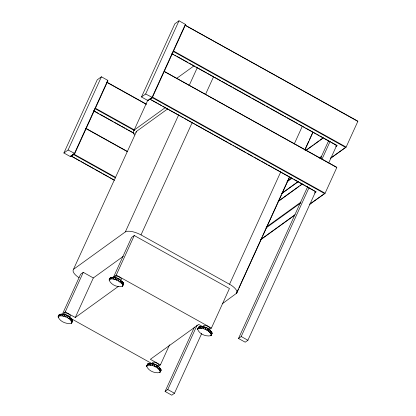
<?xml version="1.0" encoding="UTF-8"?>
<svg xmlns="http://www.w3.org/2000/svg" width="416" height="416" viewBox="0 0 416 416"><rect width="100%" height="100%" fill="white"/><g stroke="black" fill="none" stroke-linecap="round" stroke-linejoin="round"><path stroke-width="0.62" d="M63.903 152.989L97.256 79.81L101.416 76.804L107.786 80.35L107.832 80.964L74.786 153.488L70.273 156.536L63.903 152.989L68.068 149.989L101.416 76.804M107.786 80.35L74.433 153.535L70.273 156.536M141.487 96.985L174.84 23.806L179 20.8L185.37 24.346L185.416 24.96L152.365 97.479L147.857 100.532L141.487 96.985L145.647 93.985L179 20.8M134.534 135.049A16.37 6.157 24.5 0 1 134.17 130.073L147.904 99.939M79.076 277.742A13.624 5.127 24.5 0 1 73.336 269.646L136.562 131.347L167.617 108.93M185.37 24.346L152.017 97.526L147.857 100.532M58.157 316.727L59.353 314.475C64.116 313.29 71.152 316.129 72.592 321.001L71.396 323.248C66.633 324.438 59.597 321.599 58.157 316.727L58.604 316.124C63.367 314.938 70.398 317.777 71.838 322.65M58.162 316.852L58.906 315.078M58.531 316.222L59.353 314.475M58.178 317.528L58.926 315.879M59.342 315.827L60.091 314.179M59.483 315.77L60.232 314.122M60.538 315.692L61.287 314.044M60.741 315.676L61.49 314.028M62.041 315.832L62.79 314.184M62.286 315.858L63.04 314.21M83.273 272.35L80.584 274.29L62.556 313.846L65.244 311.906L83.273 272.35L93.324 277.945L123.261 256.334M63.742 316.233L64.49 314.584M64.017 316.306L64.771 314.657M65.53 316.872L66.279 315.224M65.816 316.976L66.57 315.328M67.283 317.699L68.032 316.051M67.558 317.84L68.312 316.191M68.879 318.666L69.628 317.018M69.129 318.822L69.878 317.174M70.21 319.701L70.959 318.053M70.413 319.868L71.167 318.219M71.188 320.731L71.937 319.082M71.334 320.897L72.082 319.249M71.739 321.693L72.493 320.044M71.817 321.849L72.571 320.2M71.396 323.248L72.592 321.001M71.464 323.154L72.587 320.871M65.244 311.906L75.296 317.507L93.324 277.945M189.077 85.68L197.423 67.361M73.767 269.142L125.346 231.904L178.708 114.811M123.594 284.05L122.403 286.426C117.64 287.617 110.604 284.778 109.164 279.906L110.36 277.659C115.123 276.468 122.158 279.308 123.599 284.18L123.152 284.778M109.169 280.036L109.918 278.387M109.538 279.401L110.36 277.659M110.349 279.006L111.098 277.358M109.164 279.906L110.49 278.949L111.238 277.3M111.545 278.871L112.294 277.222M110.49 278.949L111.748 278.855L112.497 277.207M114.681 277.649L113.563 277.025L131.591 237.468L134.274 235.529L229.445 288.522L211.416 328.084L209.18 329.696M113.048 279.011L113.797 277.363M111.748 278.855L113.292 279.042L114.046 277.394M113.563 277.025L116.251 275.085L134.274 235.529M114.748 279.412L115.497 277.763M113.292 279.042L115.024 279.484L115.778 277.836M116.537 280.051L117.286 278.403M115.024 279.484L116.823 280.16L117.577 278.512M118.29 280.878L119.038 279.23M122.845 285.828L122.34 284.076L118.565 281.018L119.319 279.37M222.581 303.55L236.694 293.166A13.624 5.127 24.5 0 0 230.953 285.064L141.008 234.9L192.213 122.538M119.886 281.845L120.635 280.197M205.426 94.588L213.507 76.861M120.136 282.001L120.884 280.353M121.217 282.88L121.966 281.232M121.42 283.046L122.174 281.398M122.19 283.915L122.944 282.266M122.34 284.076L123.089 282.428M122.746 284.877L123.5 283.228M122.824 285.028L123.578 283.379M122.403 286.426L123.224 284.684M146.624 366.116L147.82 363.74C152.584 362.554 159.614 365.388 161.054 370.261L159.858 372.512C155.095 373.698 148.065 370.859 146.624 365.986L147.066 365.388C151.83 364.198 158.865 367.037 160.306 371.909M146.999 365.482L147.82 363.74M146.645 366.787L147.144 365.69M147.81 365.087L148.559 363.438M147.95 365.03L148.699 363.381M149.006 364.957L149.755 363.308M149.204 364.941L149.958 363.293M150.504 365.092L151.258 363.444M150.753 365.123L151.502 363.475M152.209 365.498L152.958 363.849M152.485 365.565L153.234 363.917M153.998 366.132L154.747 364.484M154.284 366.241L155.033 364.593M155.745 366.964L156.499 365.316M156.026 367.099L156.775 365.451M157.342 367.926L158.096 366.278M157.596 368.082L158.345 366.439M158.174 366.517L160.41 364.9L169.562 344.828M158.673 368.961L159.427 367.312M158.881 369.127L159.635 367.479M159.65 369.996L160.404 368.347M159.801 370.162L160.55 368.514M160.207 370.958L160.956 369.309M160.285 371.108L161.034 369.46M159.858 372.512L160.685 370.765M160.3 371.784L161.054 370.136M201.666 333.58L174.47 393.26L171.787 395.2L165.084 391.466L194.438 327.059M165.084 391.466L167.768 389.532L197.122 325.12M197.631 329.165L198.827 326.919C203.59 325.733 210.621 328.567 212.061 333.445L210.865 335.691C206.102 336.877 199.072 334.043 197.631 329.165L198.073 328.567C202.836 327.382 209.872 330.216 211.312 335.093M197.631 329.295L198.38 327.517M198 328.666L198.827 326.919M198.812 328.266L199.566 326.617M198.957 328.208L199.706 326.56M200.013 328.136L200.762 326.487M200.21 328.12L200.964 326.472M201.51 328.276L202.264 326.628M201.76 328.302L202.509 326.654M203.216 328.676L203.965 327.028M203.492 328.744L204.24 327.101M205 329.311L205.754 327.662M205.291 329.42L206.04 327.772M206.752 330.143L207.506 328.494M207.033 330.278L207.782 328.63M229.559 284.211L280.769 171.85M208.348 331.105L209.102 329.456M208.603 331.266L209.352 329.618M294.226 144.035L302.307 126.308M209.68 332.14L210.434 330.491M209.888 332.306L210.636 330.658M210.657 333.174L211.411 331.526M210.803 333.341L211.557 331.692M211.214 334.136L211.962 332.488M211.292 334.287L212.04 332.639M210.865 335.691L212.061 333.445M210.938 335.592L212.061 333.315M236.262 293.67L238.42 288.938M238.961 287.758L262.137 236.896M262.678 235.716L281.273 194.906M281.809 193.726L289.359 177.169M236.694 293.166L289.515 177.252M305.224 148.876L308.724 141.196M309.265 140.01L312.764 132.33M304.923 150.046L313.004 132.319M315.754 191.355L247.894 340.262L245.206 342.196L238.508 338.468L307.715 186.607M320.637 158.241L328.448 141.107M238.508 338.468L241.192 336.528L309.052 187.621M321.979 159.26L330.054 141.528M328.682 162.989L336.757 145.262L331.646 142.47M336.809 167.539L164.237 71.438L336.492 167.118L336.809 167.539L325.094 193.253L309.847 204.256M357.843 121.389L185.266 25.288L357.526 120.968L357.843 121.389L346.128 147.098L330.356 158.486M160.612 370.864L161.054 370.261M136.562 131.347L136.136 131.851A13.624 5.127 24.5 0 0 135.897 132.444M172.635 52.312L173.602 51.615L173.55 51.002L346.128 147.098L330.314 158.309M176.628 78.411L193.856 65.978M114.478 180.398L71.042 155.969L73.726 154.029L115.617 177.356M309.806 204.079L325.094 193.253L152.516 97.152L149.833 99.091L316.025 191.875L314.444 193.019M71.36 156.385L73.778 154.643L73.726 154.029M150.15 99.507L152.568 97.765L152.516 97.152M134.17 130.073L165.49 107.468M305.942 150.285L323.263 137.779M305.885 150.53L313.258 145.21M314.314 144.446L319.051 141.024M320.107 140.265L323.268 137.982M75.296 317.507L118.368 286.416M287.924 180.544L291.6 177.892M319.42 157.81L321.516 156.291M335.691 146.063L336.736 145.304L337.059 145.725L336.003 146.484M287.019 181.849L291.762 178.422M319.675 158.272L321.781 156.754M281.585 193.482L297.83 181.756M281.996 193.393L298.293 181.631M278.086 201.36L302.229 183.929M278.533 201.245L299.073 186.415M300.128 185.656L302.234 184.137M266.895 226.694L301.012 202.067M265.985 227.999L300.752 202.904M260.556 239.632L295.136 214.672M260.437 239.923L294.606 215.259M125.346 231.904L126.084 231.572A13.624 5.127 24.5 0 1 139.49 234.135L141.008 234.9M152.365 97.479L145.647 93.985M74.786 153.488L68.068 149.989M116.823 280.16L118.565 281.018M173.602 51.615L345.504 147.342M172.562 53.882L173.696 54.517M174.829 55.146L175.958 55.775M177.091 56.404L187.85 62.395M188.978 63.029L194.641 66.18M195.775 66.81L206.528 72.8M207.662 73.429L213.325 76.58M214.458 77.215L220.683 80.678M221.816 81.312L227.479 84.464M228.608 85.093L232.008 86.986M233.137 87.615L250.687 97.391M251.82 98.02L264.841 105.269M265.975 105.898L269.37 107.791M270.504 108.42L283.525 115.674M284.653 116.303L285.787 116.932M286.92 117.562L297.674 123.552M298.808 124.186L304.47 127.338M305.604 127.967L316.358 133.957M317.491 134.586L318.625 135.216M319.753 135.85L323.154 137.738M324.282 138.372L330.512 141.84M171.751 53.674L337.059 145.725M152.568 97.765L324.475 193.492M151.533 100.038L157.191 103.189M158.324 103.818L161.72 105.711M162.854 106.34L180.404 116.111M181.537 116.745L183.232 117.692M184.366 118.321L194.558 123.994M195.686 124.623L213.236 134.399M214.37 135.028L227.391 142.277M228.524 142.906L231.92 144.799M233.054 145.428L234.187 146.063M235.316 146.692L246.074 152.682M247.208 153.312L252.866 156.463M253.999 157.097L260.229 160.56M261.357 161.195L267.02 164.346M268.154 164.975L293.062 178.849M294.195 179.478L304.382 185.151M305.516 185.78L316.025 191.875M107.396 82.436L146.458 104.187M106.475 82.165L146.104 104.234M95.326 108.191L134.389 129.943M94.806 108.493L134.436 130.556M93.777 110.765L98.888 113.61M100.022 114.244L113.079 121.514M114.213 122.143L120.458 125.622M121.592 126.256L124.998 128.149M126.136 128.783L127.27 129.418M128.404 130.047L133.515 132.891M93.527 110.869L134.378 133.614M85.795 128.268L127.686 151.601M86.008 128.632L127.338 151.642M73.778 154.643L115.669 177.97M71.042 155.969L80.127 161.023M81.26 161.658L94.318 168.927M95.451 169.562L101.696 173.035M102.83 173.67L108.508 176.831M109.642 177.46L113.62 179.676M241.192 336.528L247.894 340.262M116.251 275.085L211.416 328.084M122.502 282.001L123.62 282.625M203.148 326.908L198.682 324.423L150.358 359.304L160.41 364.9M71.62 318.89L152.064 363.683M167.768 389.532L174.47 393.26M147.373 364.338L147.394 365.139M109.912 278.257L109.933 279.058M152.365 363.802A3.52 1.326 24.5 0 1 155.771 364.567A3.52 1.326 24.5 0 1 158.184 366.673M203.72 326.648A3.52 1.326 24.5 0 1 207.095 325.941A3.52 1.326 24.5 0 1 209.31 329.066M152.485 363.017A3.52 1.326 24.5 0 1 156.088 362.762A3.52 1.326 24.5 0 1 158.72 365.716M202.956 327.153A3.52 1.326 24.5 0 1 206.778 327.751A3.52 1.326 24.5 0 1 209.196 330.231M63.487 314.709A3.52 1.326 24.5 0 1 67.304 315.307A3.52 1.326 24.5 0 1 69.727 317.788M64.022 313.758A3.52 1.326 24.5 0 1 67.621 313.498A3.52 1.326 24.5 0 1 70.252 316.456M115.497 277.68A3.52 1.326 24.5 0 1 120.723 280.587M115.029 276.936A3.52 1.326 24.5 0 1 118.628 276.676A3.52 1.326 24.5 0 1 121.259 279.635"/></g></svg>
